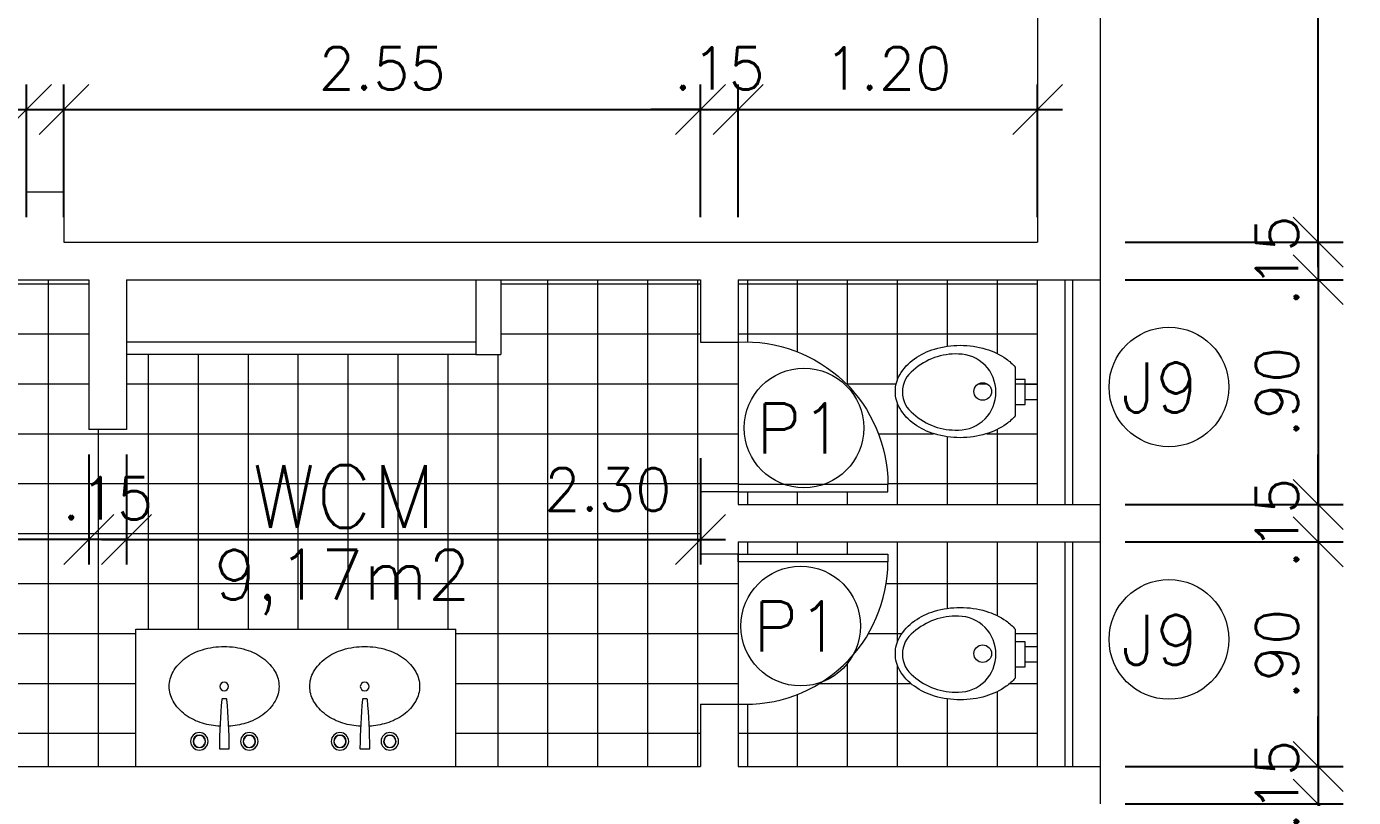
# Model space of a CAD drawing. Header units: millimetres. Extents: x 521 to 1055, y 261 to 520.
# Drawn here: x 603.97 to 609.29, y 499.14 to 502.23 of the extents above; entities that cross this region are included whole.
import ezdxf
from ezdxf.enums import TextEntityAlignment as Align

# ---------------------------------------------------------------- set-up
doc = ezdxf.new("R2010")
doc.units = ezdxf.units.MM
doc.linetypes.add('CONTINU', pattern=[0])
doc.layers.add('0.1', color=8, linetype='Continuous', lineweight=13)
doc.styles.add('ROMANS', font='romans')
doc.styles.get("Standard").update_dxf_attribs({"font": 'romans.shx'})
doc.dimstyles.new('Fares Eng - 50', dxfattribs={"dimscale": 2, "dimtxt": 0.085, "dimasz": 0.1, "dimexe": 0.05, "dimexo": 0.05, "dimgap": 0.04, "dimtad": 1, "dimzin": 4, "dimdsep": 46, "dimtxsty": 'ROMANS', "dimblk1": 'OBLIQUE', "dimblk2": 'OBLIQUE', "dimsah": 1, "dimcen": 0.05, "dimdle": 0.05, "dimclrd": 8, "dimclre": 8, "dimclrt": 8, "dimaunit": 1, "dimadec": 0, "dimazin": 0, "dimtfac": 1, "dimtix": 1, "dimtmove": 2, "dimatfit": 0, "dimldrblk": 'OPEN90', "dimfxl": 1, "dimtolj": 1, "dimtzin": 0, "dimarcsym": 0})
pattern_1 = [(0, (-0.7382471170010376, 0), (0, 0.2), []), (90, (-0.7382471170010376, 0), (-0.2, 1.224606353822377e-17), [])]

# ---------------------------------------------------------------- blocks, each defined once
blk = doc.blocks.new('P60')
at = {"color": 252}
blk.add_lwpolyline([(-0.6000000000000227, 0.05960000000008298), (0, 0.05960000000008298), (0, 0.03000000000000114), (-0.6000000000000227, 0.03000000000000114)], close=True, dxfattribs=at)
at = {"color": 8}
blk.add_arc((-0.02886986666674457, 0.05960000000008306), 0.5711301333332781, 87.10253993610587, 180, dxfattribs=at)
blk = doc.blocks.new('Vaso')
for points in [[(0.02999999999997272, -0.04999999999995453), (0.02999999999997272, 0), (-0.02999999999997272, 0), (-0.02999999999997272, -0.04999999999995453)], [(0.04999999999995453, -0.09000000000014552), (0.04999999999995453, -0.04999999999995453), (-0.04999999999995453, -0.04999999999995453), (-0.04999999999995453, -0.09000000000014552)]]:
    blk.add_lwpolyline(points)
for points in [[(0.1828955200001019, -0.3100000000001728, -0.071776), (0.1680402599999979, -0.4129498500001318, -0.083144), (0.128710270000056, -0.4938477600001079, -0.106699), (0.06516211000007388, -0.5518467399999736, -0.132564), (-0.002104480000070907, -0.5700000000001637, -0.132564), (-0.06937106999998832, -0.5518467399999736, -0.106699), (-0.1329192299999704, -0.4938477600001079, -0.083144), (-0.1722492199999124, -0.4129498500001318, -0.071776), (-0.1871044800000163, -0.3100000000001728, -0.071776), (-0.1722492199999124, -0.2070501499999864, -0.083144), (-0.1329192299999704, -0.1261522400000104, -0.060171), (-0.09999999999990905, -0.09000000000014552), (0.09579103999999461, -0.09000000000014552, -0.060171), (0.128710270000056, -0.1261522400000104, -0.083144), (0.1680402599999979, -0.2070501499999864, -0.071776)], [(-0.08763701527800549, -0.4972033683313839, 0.2473999053505774), (0, -0.5413053001348089, 0.2473999053505774), (0.08763701527800549, -0.4972033683313839, 0.1978584598758542), (0.1521044799999345, -0.3175259839795217, 0.4183289460701766), (0, -0.1675407474929216, 0.4183289460701766), (-0.1521044799999345, -0.3175259839795217, 0.1978584598758542)]]:
    blk.add_lwpolyline(points, format="xyb", close=True)
blk.add_circle((-0.002104480000070907, -0.2200259839794398), 0.03525)
blk = doc.blocks.new('Cuba')
blk.add_lwpolyline([(0.0007964035890972809, 0.05000000000001137), (-0.007366352336667308, 0.0499999999999925, -0.3896877516864198), (-0.009359223717736526, 0.05183128823838757, -0.01723366479288366), (-0.01917277886242666, 0.247968944425077, -0.4187690770508936), (-0.01717301998914593, 0.25), (0.0007964035890972809, 0.25), (0.01876582716733935, 0.25, -0.4187690770508931), (0.02076558604062009, 0.247968944425077, -0.01723366479288366), (0.01095203089593292, 0.05183128823840271, -0.3896877516864196), (0.008959159514862449, 0.0499999999999925)], format="xyb", close=True)
blk.add_lwpolyline([(-0.01642655458466891, 0.1595521582631534, 0.05959206038068896), (-0.08696014067280601, 0.1471861917011097, 0.08424761497446774), (-0.1555634918610417, 0.1131370849898587, 0.1064685849763624), (-0.2045356555467384, 0.05839934548953352, 0.1301586401875859), (-0.2200000000000006, 0, 0.1301586401875893), (-0.2045356555467384, -0.05839934548953352, 0.1064685849763587), (-0.1555634918610417, -0.1131370849898303, 0.08424761497446792), (-0.08696014067280829, -0.1471861917010813, 0.07328068524213961), (0, -0.1599999999999966, 0.0732806852421363), (0.08696014067280601, -0.1471861917010813, 0.0842476149744677), (0.15556349186104, -0.1131370849898303, 0.1064685849763671), (0.2045356555467367, -0.05839934548950509, 0.1301586401875963), (0.2199999999999989, 0, 0.1301586401875876), (0.2045356555467367, 0.05839934548953352, 0.1064685849763547), (0.15556349186104, 0.1131370849898587, 0.08424761497446004), (0.08696014067280829, 0.1471861917011097, 0.05826802056709933), (0.01801512440569979, 0.1594612693903912, 0.07328068524213464)], format="xyb")
for centre, radius in [((-0.09920359641090386, 0.2199999999999989), 0.035), ((0.1007964035890973, 0.2199999999999989), 0.035), ((0, 0), 0.0175)]:
    blk.add_circle(centre, radius)
at = {"color": 8}
for centre, radius in [((-0.09920359641090386, 0.2199999999999989), 0.025), ((-0.09920359641090386, 0.2199999999999989), 0.024), ((0.1007964035890973, 0.2199999999999989), 0.025), ((0.1007964035890973, 0.2199999999999989), 0.024)]:
    blk.add_circle(centre, radius, dxfattribs=at)
blk = doc.blocks.new('ÁREA')
for p in [(4.97462945148186e-05, 0.003761569252461072), (0, 0)]:
    blk.add_attdef('COMPARTIMENTO', text='', height=0.0025).set_placement(p, align=Align.CENTER)
at = {"color": 1}
for p in [(-4.97462945148186e-05, -0.003761569252461072), (-9.94925890296372e-05, -0.007523138504922144)]:
    blk.add_attdef('ÁREA', text='', height=0.002, dxfattribs=at).set_placement(p, align=Align.CENTER)
blk = doc.blocks.new('_OBLIQUE')
at = {"color": 0, "linetype": 'ByBlock'}
blk.add_line((-0.5, -0.5), (0.5, 0.5), dxfattribs=at)
blk = doc.blocks.new('*D2788')
at = {"layer": '0.1', "color": 8, "linetype": 'CONTINU', "lineweight": -2, "transparency": 16777216}
for p, q in [((601.4232697461763, 501.466921684354), (601.4232697461763, 501.9981438543107)), ((603.9732697461764, 501.466921684354), (603.9732697461764, 501.9981438543107)), ((601.3232697461763, 501.8981438543107), (604.0732697461764, 501.8981438543107))]:
    blk.add_line(p, q, dxfattribs=at)
at = {"layer": 'DEFPOINTS', "color": 0, "linetype": 'CONTINU', "lineweight": -2, "transparency": 16777216}
for p in [(603.9732697461764, 501.8981438543107), (601.4232697461763, 501.366921684354), (603.9732697461764, 501.366921684354)]:
    blk.add_point(p, dxfattribs=at)
at = {"layer": '0.1', "color": 8, "linetype": 'CONTINU', "lineweight": -2, "transparency": 16777216, "xscale": 0.2, "yscale": 0.2, "zscale": 0.2, "rotation": 180}
blk.add_blockref('_OBLIQUE', (601.4232697461763, 501.8981438543107), dxfattribs=at)
at = {"layer": '0.1', "color": 8, "linetype": 'CONTINU', "lineweight": -2, "transparency": 16777216, "xscale": 0.2, "yscale": 0.2, "zscale": 0.2}
blk.add_blockref('_OBLIQUE', (603.9732697461764, 501.8981438543107), dxfattribs=at)
at = {"layer": '0.1', "color": 8, "linetype": 'CONTINU', "transparency": 16777216, "insert": (602.6982697461763, 502.0631438543107), "char_height": 0.17, "attachment_point": 5, "style": 'ROMANS'}
blk.add_mtext('\\A1;2.55', dxfattribs=at)
blk = doc.blocks.new('_Open90')
at = {"color": 0, "linetype": 'ByBlock', "lineweight": -2}
for p, q in [((-0.5, 0.5), (0, 0)), ((0, 0), (-1, 0)), ((0, 0), (-0.5, -0.5))]:
    blk.add_line(p, q, dxfattribs=at)
blk = doc.blocks.new('*D2789')
at = {"layer": '0.1', "color": 8, "linetype": 'CONTINU', "lineweight": -2, "transparency": 16777216}
for p, q in [((604.1232697461764, 501.4669216843539), (604.1232697461764, 501.9981438543107)), ((606.6732697461765, 501.4669216843538), (606.6732697461765, 501.9981438543107)), ((604.0232697461764, 501.8981438543107), (606.7732697461765, 501.8981438543107))]:
    blk.add_line(p, q, dxfattribs=at)
at = {"layer": 'DEFPOINTS', "color": 0, "linetype": 'CONTINU', "lineweight": -2, "transparency": 16777216}
for p in [(606.6732697461765, 501.8981438543107), (604.1232697461764, 501.3669216843539), (606.6732697461765, 501.3669216843538)]:
    blk.add_point(p, dxfattribs=at)
at = {"layer": '0.1', "color": 8, "linetype": 'CONTINU', "lineweight": -2, "transparency": 16777216, "xscale": 0.2, "yscale": 0.2, "zscale": 0.2, "rotation": 180}
blk.add_blockref('_OBLIQUE', (604.1232697461764, 501.8981438543107), dxfattribs=at)
at = {"layer": '0.1', "color": 8, "linetype": 'CONTINU', "lineweight": -2, "transparency": 16777216, "xscale": 0.2, "yscale": 0.2, "zscale": 0.2}
blk.add_blockref('_OBLIQUE', (606.6732697461765, 501.8981438543107), dxfattribs=at)
at = {"layer": '0.1', "color": 8, "linetype": 'CONTINU', "transparency": 16777216, "insert": (605.3982697461765, 502.0631438543107), "char_height": 0.17, "attachment_point": 5, "style": 'ROMANS'}
blk.add_mtext('\\A1;2.55', dxfattribs=at)
blk = doc.blocks.new('*D2550')
at = {"layer": '0.1', "color": 8, "linetype": 'CONTINU', "lineweight": -2, "transparency": 16777216}
for p, q in [((606.6732697461765, 501.4669216843538), (606.6732697461765, 501.9981438543107)), ((606.8232697461764, 501.4669216843538), (606.8232697461764, 501.9981438543107)), ((606.6732697461765, 501.8981438543107), (606.4732697461765, 501.8981438543107)), ((606.6732697461765, 501.8981438543107), (606.8232697461764, 501.8981438543107)), ((606.8232697461764, 501.8981438543107), (607.0232697461764, 501.8981438543107))]:
    blk.add_line(p, q, dxfattribs=at)
at = {"layer": 'DEFPOINTS', "color": 0, "linetype": 'CONTINU', "lineweight": -2, "transparency": 16777216}
for p in [(606.8232697461764, 501.8981438543107), (606.6732697461765, 501.3669216843538), (606.8232697461764, 501.3669216843538)]:
    blk.add_point(p, dxfattribs=at)
at = {"layer": '0.1', "color": 8, "linetype": 'CONTINU', "lineweight": -2, "transparency": 16777216, "xscale": 0.2, "yscale": 0.2, "zscale": 0.2}
blk.add_blockref('_OBLIQUE', (606.6732697461765, 501.8981438543107), dxfattribs=at)
at = {"layer": '0.1', "color": 8, "linetype": 'CONTINU', "lineweight": -2, "transparency": 16777216, "xscale": 0.2, "yscale": 0.2, "zscale": 0.2, "rotation": 180}
blk.add_blockref('_OBLIQUE', (606.8232697461764, 501.8981438543107), dxfattribs=at)
at = {"layer": '0.1', "color": 8, "linetype": 'CONTINU', "transparency": 16777216, "insert": (606.7482697461764, 502.0631438543107), "char_height": 0.17, "attachment_point": 5, "style": 'ROMANS'}
blk.add_mtext('\\A1;.15', dxfattribs=at)
blk = doc.blocks.new('*D2790')
at = {"layer": '0.1', "color": 8, "linetype": 'CONTINU', "lineweight": -2, "transparency": 16777216}
for p, q in [((606.8232697461764, 501.4669216843538), (606.8232697461764, 501.9981438543107)), ((608.0232697461764, 501.4669216843538), (608.0232697461764, 501.9981438543107)), ((606.7232697461764, 501.8981438543107), (608.1232697461764, 501.8981438543107))]:
    blk.add_line(p, q, dxfattribs=at)
at = {"layer": 'DEFPOINTS', "color": 0, "linetype": 'CONTINU', "lineweight": -2, "transparency": 16777216}
for p in [(608.0232697461764, 501.8981438543107), (606.8232697461764, 501.3669216843538), (608.0232697461764, 501.3669216843538)]:
    blk.add_point(p, dxfattribs=at)
at = {"layer": '0.1', "color": 8, "linetype": 'CONTINU', "lineweight": -2, "transparency": 16777216, "xscale": 0.2, "yscale": 0.2, "zscale": 0.2, "rotation": 180}
blk.add_blockref('_OBLIQUE', (606.8232697461764, 501.8981438543107), dxfattribs=at)
at = {"layer": '0.1', "color": 8, "linetype": 'CONTINU', "lineweight": -2, "transparency": 16777216, "xscale": 0.2, "yscale": 0.2, "zscale": 0.2}
blk.add_blockref('_OBLIQUE', (608.0232697461764, 501.8981438543107), dxfattribs=at)
at = {"layer": '0.1', "color": 8, "linetype": 'CONTINU', "transparency": 16777216, "insert": (607.4232697461764, 502.0631438543107), "char_height": 0.17, "attachment_point": 5, "style": 'ROMANS'}
blk.add_mtext('\\A1;1.20', dxfattribs=at)
blk = doc.blocks.new('*D2791')
at = {"layer": '0.1', "color": 8, "linetype": 'CONTINU', "lineweight": -2, "transparency": 16777216}
for p, q in [((603.3232697461765, 500.5169216843539), (603.3232697461765, 500.0764933652586)), ((604.2232697461766, 500.5169216843539), (604.2232697461766, 500.0764933652586)), ((604.3232697461766, 500.1764933652586), (603.2232697461765, 500.1764933652586))]:
    blk.add_line(p, q, dxfattribs=at)
at = {"layer": 'DEFPOINTS', "color": 0, "linetype": 'CONTINU', "lineweight": -2, "transparency": 16777216}
for p in [(603.3232697461765, 500.6169216843539), (604.2232697461766, 500.6169216843539), (603.3232697461765, 500.1764933652586)]:
    blk.add_point(p, dxfattribs=at)
at = {"layer": '0.1', "color": 8, "linetype": 'CONTINU', "lineweight": -2, "transparency": 16777216, "xscale": 0.2, "yscale": 0.2, "zscale": 0.2, "rotation": 180}
blk.add_blockref('_OBLIQUE', (603.3232697461765, 500.1764933652586), dxfattribs=at)
at = {"layer": '0.1', "color": 8, "linetype": 'CONTINU', "lineweight": -2, "transparency": 16777216, "xscale": 0.2, "yscale": 0.2, "zscale": 0.2}
blk.add_blockref('_OBLIQUE', (604.2232697461766, 500.1764933652586), dxfattribs=at)
at = {"layer": '0.1', "color": 8, "linetype": 'CONTINU', "transparency": 16777216, "insert": (603.7732697461765, 500.3414933652586), "char_height": 0.17, "attachment_point": 5, "style": 'ROMANS'}
blk.add_mtext('\\A1;.90', dxfattribs=at)
blk = doc.blocks.new('*D2792')
at = {"layer": '0.1', "color": 8, "linetype": 'CONTINU', "lineweight": -2, "transparency": 16777216}
for p, q in [((604.2232697461766, 500.5169216843539), (604.2232697461766, 500.0764933652586)), ((604.3732697461766, 500.5169216843539), (604.3732697461766, 500.0764933652586)), ((604.2232697461766, 500.1764933652586), (604.0232697461765, 500.1764933652586)), ((604.3732697461766, 500.1764933652586), (604.2232697461766, 500.1764933652586)), ((604.3732697461766, 500.1764933652586), (604.5732697461766, 500.1764933652586))]:
    blk.add_line(p, q, dxfattribs=at)
at = {"layer": 'DEFPOINTS', "color": 0, "linetype": 'CONTINU', "lineweight": -2, "transparency": 16777216}
for p in [(604.2232697461766, 500.6169216843539), (604.3732697461766, 500.6169216843539), (604.2232697461766, 500.1764933652586)]:
    blk.add_point(p, dxfattribs=at)
at = {"layer": '0.1', "color": 8, "linetype": 'CONTINU', "lineweight": -2, "transparency": 16777216, "xscale": 0.2, "yscale": 0.2, "zscale": 0.2}
blk.add_blockref('_OBLIQUE', (604.2232697461766, 500.1764933652586), dxfattribs=at)
at = {"layer": '0.1', "color": 8, "linetype": 'CONTINU', "lineweight": -2, "transparency": 16777216, "xscale": 0.2, "yscale": 0.2, "zscale": 0.2, "rotation": 180}
blk.add_blockref('_OBLIQUE', (604.3732697461766, 500.1764933652586), dxfattribs=at)
at = {"layer": '0.1', "color": 8, "linetype": 'CONTINU', "transparency": 16777216, "insert": (604.2982697461766, 500.3414933652586), "char_height": 0.17, "attachment_point": 5, "style": 'ROMANS'}
blk.add_mtext('\\A1;.15', dxfattribs=at)
blk = doc.blocks.new('*D2793')
at = {"layer": '0.1', "color": 8, "linetype": 'CONTINU', "lineweight": -2, "transparency": 16777216}
for p, q in [((604.3732697461766, 500.5169216843539), (604.3732697461766, 500.0764933652586)), ((606.6732697461764, 500.5024612880496), (606.6732697461764, 500.0764933652586)), ((604.2732697461765, 500.1764933652586), (606.7732697461764, 500.1764933652586))]:
    blk.add_line(p, q, dxfattribs=at)
at = {"layer": 'DEFPOINTS', "color": 0, "linetype": 'CONTINU', "lineweight": -2, "transparency": 16777216}
for p in [(604.3732697461766, 500.6169216843539), (606.6732697461764, 500.6024612880496), (606.6732697461764, 500.1764933652586)]:
    blk.add_point(p, dxfattribs=at)
at = {"layer": '0.1', "color": 8, "linetype": 'CONTINU', "lineweight": -2, "transparency": 16777216, "xscale": 0.2, "yscale": 0.2, "zscale": 0.2, "rotation": 180}
blk.add_blockref('_OBLIQUE', (604.3732697461766, 500.1764933652586), dxfattribs=at)
at = {"layer": '0.1', "color": 8, "linetype": 'CONTINU', "lineweight": -2, "transparency": 16777216, "xscale": 0.2, "yscale": 0.2, "zscale": 0.2}
blk.add_blockref('_OBLIQUE', (606.6732697461764, 500.1764933652586), dxfattribs=at)
at = {"layer": '0.1', "color": 8, "linetype": 'CONTINU', "transparency": 16777216, "insert": (606.3018030514629, 500.3764933652586), "char_height": 0.17, "attachment_point": 5, "style": 'ROMANS'}
blk.add_mtext('\\A1;2.30', dxfattribs=at)
blk = doc.blocks.new('*D2874')
at = {"layer": '0.1', "color": 8, "linetype": 'CONTINU', "lineweight": -2, "transparency": 16777216}
for p, q in [((609.1468535984461, 501.2669216843539), (609.1468535984461, 504.566921684354)), ((608.3732697461766, 504.466921684354), (609.2468535984461, 504.466921684354)), ((608.3732697461766, 501.3669216843539), (609.2468535984461, 501.3669216843539))]:
    blk.add_line(p, q, dxfattribs=at)
at = {"layer": 'DEFPOINTS', "color": 0, "linetype": 'CONTINU', "lineweight": -2, "transparency": 16777216}
for p in [(608.2732697461765, 504.466921684354), (609.1468535984461, 504.466921684354), (608.2732697461765, 501.3669216843539)]:
    blk.add_point(p, dxfattribs=at)
at = {"layer": '0.1', "color": 8, "linetype": 'CONTINU', "lineweight": -2, "transparency": 16777216, "xscale": 0.2, "yscale": 0.2, "zscale": 0.2}
for p, rotation in [((609.1468535984461, 504.466921684354), 90), ((609.1468535984461, 501.3669216843539), 270)]:
    blk.add_blockref('_OBLIQUE', p, dxfattribs=dict(at, rotation=rotation))
at = {"layer": '0.1', "color": 8, "linetype": 'CONTINU', "transparency": 16777216, "insert": (608.981853598446, 502.916921684354), "char_height": 0.17, "attachment_point": 5, "rotation": 90, "style": 'ROMANS'}
blk.add_mtext('\\A1;3.10', dxfattribs=at)
blk = doc.blocks.new('*D2875')
at = {"layer": '0.1', "color": 8, "linetype": 'CONTINU', "lineweight": -2, "transparency": 16777216}
for p, q in [((609.1468535984461, 501.3669216843539), (609.1468535984461, 501.5669216843539)), ((608.3732697461766, 501.3669216843539), (609.2468535984461, 501.3669216843539)), ((609.1468535984461, 501.3669216843539), (609.1468535984461, 501.216921684354)), ((608.3732697461766, 501.216921684354), (609.2468535984461, 501.216921684354)), ((609.1468535984461, 501.216921684354), (609.1468535984461, 501.016921684354))]:
    blk.add_line(p, q, dxfattribs=at)
at = {"layer": 'DEFPOINTS', "color": 0, "linetype": 'CONTINU', "lineweight": -2, "transparency": 16777216}
for p in [(608.2732697461765, 501.3669216843539), (608.2732697461765, 501.216921684354), (609.1468535984461, 501.216921684354)]:
    blk.add_point(p, dxfattribs=at)
at = {"layer": '0.1', "color": 8, "linetype": 'CONTINU', "lineweight": -2, "transparency": 16777216, "xscale": 0.2, "yscale": 0.2, "zscale": 0.2}
for p, rotation in [((609.1468535984461, 501.3669216843539), 270), ((609.1468535984461, 501.216921684354), 90)]:
    blk.add_blockref('_OBLIQUE', p, dxfattribs=dict(at, rotation=rotation))
at = {"layer": '0.1', "color": 8, "linetype": 'CONTINU', "transparency": 16777216, "insert": (608.981853598446, 501.291921684354), "char_height": 0.17, "attachment_point": 5, "rotation": 90, "style": 'ROMANS'}
blk.add_mtext('\\A1;.15', dxfattribs=at)
blk = doc.blocks.new('*D2876')
at = {"layer": '0.1', "color": 8, "linetype": 'CONTINU', "lineweight": -2, "transparency": 16777216}
for p, q in [((609.1468535984461, 501.316921684354), (609.1468535984461, 500.2169216843537)), ((608.3732697461766, 501.216921684354), (609.2468535984461, 501.216921684354)), ((608.3732697461769, 500.3169216843538), (609.2468535984461, 500.3169216843538))]:
    blk.add_line(p, q, dxfattribs=at)
at = {"layer": 'DEFPOINTS', "color": 0, "linetype": 'CONTINU', "lineweight": -2, "transparency": 16777216}
for p in [(608.2732697461765, 501.216921684354), (608.2732697461769, 500.3169216843538), (609.1468535984461, 500.3169216843538)]:
    blk.add_point(p, dxfattribs=at)
at = {"layer": '0.1', "color": 8, "linetype": 'CONTINU', "lineweight": -2, "transparency": 16777216, "xscale": 0.2, "yscale": 0.2, "zscale": 0.2}
for p, rotation in [((609.1468535984461, 501.216921684354), 90), ((609.1468535984461, 500.3169216843538), 270)]:
    blk.add_blockref('_OBLIQUE', p, dxfattribs=dict(at, rotation=rotation))
at = {"layer": '0.1', "color": 8, "linetype": 'CONTINU', "transparency": 16777216, "insert": (608.981853598446, 500.7669216843539), "char_height": 0.17, "attachment_point": 5, "rotation": 90, "style": 'ROMANS'}
blk.add_mtext('\\A1;.90', dxfattribs=at)
blk = doc.blocks.new('*D2877')
at = {"layer": '0.1', "color": 8, "linetype": 'CONTINU', "lineweight": -2, "transparency": 16777216}
for p, q in [((609.1468535984461, 500.3169216843537), (609.1468535984461, 500.5169216843537)), ((608.3732697461766, 500.3169216843537), (609.2468535984461, 500.3169216843537)), ((609.1468535984461, 500.3169216843537), (609.1468535984461, 500.1669216843538)), ((608.3732697461766, 500.1669216843538), (609.2468535984461, 500.1669216843538)), ((609.1468535984461, 500.1669216843538), (609.1468535984461, 499.9669216843538))]:
    blk.add_line(p, q, dxfattribs=at)
at = {"layer": 'DEFPOINTS', "color": 0, "linetype": 'CONTINU', "lineweight": -2, "transparency": 16777216}
for p in [(608.2732697461765, 500.3169216843537), (608.2732697461765, 500.1669216843538), (609.1468535984461, 500.1669216843538)]:
    blk.add_point(p, dxfattribs=at)
at = {"layer": '0.1', "color": 8, "linetype": 'CONTINU', "lineweight": -2, "transparency": 16777216, "xscale": 0.2, "yscale": 0.2, "zscale": 0.2}
for p, rotation in [((609.1468535984461, 500.3169216843537), 270), ((609.1468535984461, 500.1669216843538), 90)]:
    blk.add_blockref('_OBLIQUE', p, dxfattribs=dict(at, rotation=rotation))
at = {"layer": '0.1', "color": 8, "linetype": 'CONTINU', "transparency": 16777216, "insert": (608.981853598446, 500.2419216843538), "char_height": 0.17, "attachment_point": 5, "rotation": 90, "style": 'ROMANS'}
blk.add_mtext('\\A1;.15', dxfattribs=at)
blk = doc.blocks.new('*D2878')
at = {"layer": '0.1', "color": 8, "linetype": 'CONTINU', "lineweight": -2, "transparency": 16777216}
for p, q in [((609.1468535984461, 500.2669216843537), (609.1468535984461, 499.1669216843538)), ((608.3732697461766, 500.1669216843537), (609.2468535984461, 500.1669216843537)), ((608.3732697461768, 499.2669216843538), (609.2468535984461, 499.2669216843538))]:
    blk.add_line(p, q, dxfattribs=at)
at = {"layer": 'DEFPOINTS', "color": 0, "linetype": 'CONTINU', "lineweight": -2, "transparency": 16777216}
for p in [(608.2732697461765, 500.1669216843537), (608.2732697461768, 499.2669216843538), (609.1468535984461, 499.2669216843538)]:
    blk.add_point(p, dxfattribs=at)
at = {"layer": '0.1', "color": 8, "linetype": 'CONTINU', "lineweight": -2, "transparency": 16777216, "xscale": 0.2, "yscale": 0.2, "zscale": 0.2}
for p, rotation in [((609.1468535984461, 500.1669216843537), 90), ((609.1468535984461, 499.2669216843538), 270)]:
    blk.add_blockref('_OBLIQUE', p, dxfattribs=dict(at, rotation=rotation))
at = {"layer": '0.1', "color": 8, "linetype": 'CONTINU', "transparency": 16777216, "insert": (608.981853598446, 499.7169216843538), "char_height": 0.17, "attachment_point": 5, "rotation": 90, "style": 'ROMANS'}
blk.add_mtext('\\A1;.90', dxfattribs=at)
blk = doc.blocks.new('*D2879')
at = {"layer": '0.1', "color": 8, "linetype": 'CONTINU', "lineweight": -2, "transparency": 16777216}
for p, q in [((609.1468535984461, 499.2669216843537), (609.1468535984461, 499.4669216843537)), ((608.3732697461766, 499.2669216843537), (609.2468535984461, 499.2669216843537)), ((609.1468535984461, 499.2669216843537), (609.1468535984461, 499.1169216843538)), ((608.3732697461766, 499.1169216843538), (609.2468535984461, 499.1169216843538)), ((609.1468535984461, 499.1169216843538), (609.1468535984461, 498.9169216843538))]:
    blk.add_line(p, q, dxfattribs=at)
at = {"layer": 'DEFPOINTS', "color": 0, "linetype": 'CONTINU', "lineweight": -2, "transparency": 16777216}
for p in [(608.2732697461765, 499.2669216843537), (608.2732697461765, 499.1169216843538), (609.1468535984461, 499.1169216843538)]:
    blk.add_point(p, dxfattribs=at)
at = {"layer": '0.1', "color": 8, "linetype": 'CONTINU', "lineweight": -2, "transparency": 16777216, "xscale": 0.2, "yscale": 0.2, "zscale": 0.2}
for p, rotation in [((609.1468535984461, 499.2669216843537), 270), ((609.1468535984461, 499.1169216843538), 90)]:
    blk.add_blockref('_OBLIQUE', p, dxfattribs=dict(at, rotation=rotation))
at = {"layer": '0.1', "color": 8, "linetype": 'CONTINU', "transparency": 16777216, "insert": (608.981853598446, 499.1919216843539), "char_height": 0.17, "attachment_point": 5, "rotation": 90, "style": 'ROMANS'}
blk.add_mtext('\\A1;.15', dxfattribs=at)
blk = doc.blocks.new('*D2880')
at = {"layer": '0.1', "color": 8, "linetype": 'CONTINU', "lineweight": -2, "transparency": 16777216}
for p, q in [((609.1468535984461, 499.2169216843537), (609.1468535984461, 498.1169216843537)), ((608.3732697461763, 499.1169216843537), (609.2468535984461, 499.1169216843537)), ((608.3732697461766, 498.2169216843537), (609.2468535984461, 498.2169216843537))]:
    blk.add_line(p, q, dxfattribs=at)
at = {"layer": 'DEFPOINTS', "color": 0, "linetype": 'CONTINU', "lineweight": -2, "transparency": 16777216}
for p in [(608.2732697461763, 499.1169216843537), (608.2732697461765, 498.2169216843537), (609.1468535984461, 498.2169216843537)]:
    blk.add_point(p, dxfattribs=at)
at = {"layer": '0.1', "color": 8, "linetype": 'CONTINU', "lineweight": -2, "transparency": 16777216, "xscale": 0.2, "yscale": 0.2, "zscale": 0.2}
for p, rotation in [((609.1468535984461, 499.1169216843537), 90), ((609.1468535984461, 498.2169216843537), 270)]:
    blk.add_blockref('_OBLIQUE', p, dxfattribs=dict(at, rotation=rotation))
at = {"layer": '0.1', "color": 8, "linetype": 'CONTINU', "transparency": 16777216, "insert": (608.981853598446, 498.6669216843538), "char_height": 0.17, "attachment_point": 5, "rotation": 90, "style": 'ROMANS'}
blk.add_mtext('\\A1;.90', dxfattribs=at)
blk = doc.blocks.new('*D2885')
at = {"layer": '0.1', "color": 8, "linetype": 'CONTINU', "lineweight": -2, "transparency": 16777216}
for p, q in [((609.6753245331493, 493.7169216843541), (609.6753245331493, 504.5669216843542)), ((609.3732697461766, 504.4669216843541), (609.7753245331493, 504.4669216843541)), ((609.3468535984462, 493.8169216843541), (609.7753245331493, 493.8169216843541))]:
    blk.add_line(p, q, dxfattribs=at)
at = {"layer": 'DEFPOINTS', "color": 0, "linetype": 'CONTINU', "lineweight": -2, "transparency": 16777216}
for p in [(609.2732697461765, 504.4669216843541), (609.6753245331493, 504.4669216843541), (609.2468535984461, 493.8169216843541)]:
    blk.add_point(p, dxfattribs=at)
at = {"layer": '0.1', "color": 8, "linetype": 'CONTINU', "lineweight": -2, "transparency": 16777216, "xscale": 0.2, "yscale": 0.2, "zscale": 0.2}
for p, rotation in [((609.6753245331493, 504.4669216843541), 90), ((609.6753245331493, 493.8169216843541), 270)]:
    blk.add_blockref('_OBLIQUE', p, dxfattribs=dict(at, rotation=rotation))
at = {"layer": '0.1', "color": 8, "linetype": 'CONTINU', "transparency": 16777216, "insert": (609.5103245331492, 499.1419216843541), "char_height": 0.17, "attachment_point": 5, "rotation": 90, "style": 'ROMANS'}
blk.add_mtext('\\A1;10.65', dxfattribs=at)

msp = doc.modelspace()

# ---------------------------------------------------------------- hatches: boundary and pattern name
at = {"layer": '0.1', "linetype": 'CONTINU', "lineweight": -2}
h = msp.add_hatch(dxfattribs=at)
h.set_pattern_fill('AR-SAND,_O', color=8, scale=0.005, double=1)
h.set_pattern_definition([(37.50000000000001, (0, 0), (-0.008000156479920228, 0.2447066186646712), [0, -0.19304, 0, -0.2159, 0, -0.206375]), (7.499999999999999, (0, 0), (0.2247616415690013, 0.3584125502841771), [0, -0.10414, 0, -0.17399, 0, -0.06667500000000001]), (327.5, (-0.15621, 0), (0.395496185120729, 0.0007185923392728455), [0, -0.0635, 0, -0.2286, 0, -0.29845]), (317.5, (-0.15621, 0), (0.3817782262361486, 0.1114646616286081), [0, -0.03175, 0, -0.14986, 0, -0.17145])])
h.paths.add_polyline_path([(617.8524852074881, 510.6690121090584), (585.7732697461765, 510.3498254526298), (585.7732697461765, 510.3169216843539), (601.5232697461763, 510.3169216843539), (601.5232697461763, 504.7169216843538), (602.6482697461764, 504.7169216843541), (602.7482697461764, 504.7169216843542), (603.9732697461765, 504.7169216843541), (604.1232697461764, 504.716921684354), (605.3565997461765, 504.7169216843541), (605.4565697461765, 504.7169216843542), (606.6899397461764, 504.7169216843542), (606.7899397461763, 504.7169216843541), (608.0232697461765, 504.7169216843542), (610.2732697461768, 504.716921684354, -0.4054525041381515), (611.2432697461766, 505.7164715830585), (611.2432697461766, 505.716921684354), (611.2732697461765, 505.716921684354), (611.2732697461765, 504.716921684354), (619.9232697461764, 504.7169216843541), (619.9232697461764, 502.9169216843542), (619.4232697461761, 502.9169216843541), (619.4232697461762, 501.1169216843542), (619.9232697461764, 501.1169216843542), (619.9232697461764, 499.3169216843541), (619.4232697461762, 499.316921684354), (619.4232697461762, 497.9020536681555), (619.5175751143915, 497.9020536681555, -0.5167710958042091), (619.8845730998528, 498.1750850337088), (621.6681482863328, 503.6612693352052), (621.6002327050726, 504.3687385268183)])
h.paths.add_polyline_path([(606.9976489567417, 505.116337108394, -1), (606.3695903956244, 505.116337108394, -1)], flags=16)
h.paths.add_polyline_path([(608.237571409276, 508.7987586793575), (610.9375714092762, 508.7987586793575), (610.9375714092762, 509.1559015365003), (608.237571409276, 509.1559015365003)], flags=24)
h.paths.add_polyline_path([(608.7897602105429, 508.4500377240969), (610.3754744962572, 508.4500377240969), (610.3754744962572, 508.8071805812398), (608.7897602105429, 508.8071805812398)], flags=24)
h.paths.add_polyline_path([(602.1906529991597, 507.8434027709998), (602.1906529991597, 510.181498009095), (601.8906529991598, 510.181498009095), (601.8906529991598, 507.8434027709998)], flags=24)
h.paths.add_polyline_path([(601.9782295884796, 507.8172122948093), (601.9782295884796, 509.4267361043331), (601.5210867313367, 509.4267361043331), (601.5210867313367, 507.8172122948093)], flags=24)
h.paths.add_polyline_path([(602.3967221271289, 505.9890917954538), (602.9998173652242, 505.9890917954538), (602.9998173652242, 506.2440917954538), (602.3967221271289, 506.2440917954538)], flags=24)
h.paths.add_polyline_path([(603.8317221271287, 505.9890917954538), (604.264817365224, 505.9890917954538), (604.264817365224, 506.2440917954538), (603.8317221271287, 506.2440917954538)], flags=24)
h.paths.add_polyline_path([(605.4359107885032, 506.7345252152015), (606.0309107885032, 506.7345252152015), (606.0309107885032, 506.9895252152016), (605.4359107885032, 506.9895252152016)], flags=24)
h.paths.add_polyline_path([(605.7717221271289, 505.9890917954538), (606.3748173652242, 505.9890917954538), (606.3748173652242, 506.2440917954538), (605.7717221271289, 506.2440917954538)], flags=24)
h.paths.add_polyline_path([(607.9317221271289, 505.9890917954538), (608.3648173652241, 505.9890917954538), (608.3648173652241, 506.2440917954538), (607.9317221271289, 506.2440917954538)], flags=24)
h.paths.add_polyline_path([(610.3529126033192, 507.2346303098532), (611.0936268890334, 507.2346303098532), (611.0936268890334, 507.4896303098533), (610.3529126033192, 507.4896303098533)], flags=24)
h.paths.add_polyline_path([(610.5217221271289, 505.9890917954538), (611.1248173652242, 505.9890917954538), (611.1248173652242, 506.2440917954538), (610.5217221271289, 506.2440917954538)], flags=24)
h.paths.add_polyline_path([(613.6029126033193, 506.6538638188314), (614.3436268890335, 506.6538638188314), (614.3436268890335, 506.9088638188315), (613.6029126033193, 506.9088638188315)], flags=24)
h.paths.add_polyline_path([(613.2317221271288, 505.9890917954538), (613.664817365224, 505.9890917954538), (613.664817365224, 506.2440917954538), (613.2317221271288, 506.2440917954538)], flags=24)
h.paths.add_polyline_path([(614.6717221271286, 505.9890917954538), (615.274817365224, 505.9890917954538), (615.274817365224, 506.2440917954538), (614.6717221271286, 506.2440917954538)], flags=24)
h.paths.add_polyline_path([(616.2817221271283, 505.9890917954538), (616.7148173652236, 505.9890917954538), (616.7148173652236, 506.2440917954538), (616.2817221271283, 506.2440917954538)], flags=24)
h.paths.add_polyline_path([(617.0663254009229, 508.3157485573432), (617.0663254009229, 508.9107485573433), (616.8113254009229, 508.9107485573433), (616.8113254009229, 508.3157485573432)], flags=24)
h.paths.add_polyline_path([(617.8717221271286, 505.9890917954538), (618.4748173652239, 505.9890917954538), (618.4748173652239, 506.2440917954538), (617.8717221271286, 506.2440917954538)], flags=24)
h.paths.add_polyline_path([(619.6317221271287, 505.9890917954538), (620.0648173652239, 505.9890917954538), (620.0648173652239, 506.2440917954538), (619.6317221271287, 506.2440917954538)], flags=24)
h.paths.add_polyline_path([(620.0828615966838, 505.2158177083463), (620.5803123012204, 505.5117286094782), (620.4499459601623, 505.7308852135747), (619.9524952556256, 505.4349743124428)], flags=24)
h.paths.add_polyline_path([(620.4964276357962, 503.5275169224494), (620.4964276357962, 504.1063264462589), (620.2414276357962, 504.1063264462589), (620.2414276357962, 503.5275169224494)], flags=24)
h.paths.add_polyline_path([(620.4964276357962, 501.7275169224495), (620.4964276357962, 502.306326446259), (620.2414276357962, 502.306326446259), (620.2414276357962, 501.7275169224495)], flags=24)
h.paths.add_polyline_path([(620.4964276357962, 499.9275169224495), (620.4964276357962, 500.506326446259), (620.2414276357962, 500.506326446259), (620.2414276357962, 499.9275169224495)], flags=25)
h.paths.add_polyline_path([(611.1291358053968, 508.9776687814824), (614.9546854205901, 508.9776687814824), (614.9546854205901, 506.9747361110599), (611.1291358053968, 506.9747361110599)], flags=16)
at = {"layer": '0.1', "linetype": 'CONTINU'}
h = msp.add_hatch(dxfattribs=at)
h.set_pattern_fill('_USER', color=8, scale=0.2, style=0, double=1, pattern_type=0)
h.set_pattern_definition(pattern_1)
h.paths.add_polyline_path([(605.6931445573973, 499.8169216843537), (605.6931445573973, 499.2669216843539), (606.6732697461764, 499.266921684354), (606.6732697461766, 499.5169216843536), (606.8232697461764, 499.5169216843536), (606.8232697461765, 500.1169216843537), (606.6732697461774, 500.1169216843537), (606.6732697461774, 500.1469216843537), (606.6732697461764, 500.3669216843539), (606.8232697461774, 500.3669216843539), (606.8232697461774, 500.396521684354), (606.8232697461765, 500.9669216843539), (606.6732697461774, 500.9669216843539), (606.6732697461774, 500.9969216843539), (606.6732697461764, 501.2169216843539), (605.8732697461764, 501.2169216843539), (605.8732697461764, 500.9169216843538), (605.7732697461764, 500.9169216843538), (604.3732697461764, 500.9169216843538), (604.3732697461766, 500.6169216843539), (604.2232697461766, 500.6169216843539), (604.2232697461768, 501.2169216843539), (603.3232697461765, 501.216921684354), (603.3232697461765, 501.116921684354), (603.9232697461773, 501.116921684354), (603.9232697461774, 501.0873216843549, -0.4291040067109164), (603.3232697461774, 500.5169216843539), (603.3232697461774, 500.4869216843539), (603.3232697461765, 499.2669216843539), (604.4108782327082, 499.2669216843539), (604.4108782327082, 499.8169216843535)])
h.paths.add_polyline_path([(604.8071167461718, 500.1608448952991), (605.6821167461718, 500.1608448952991), (605.6821167461718, 500.5358448952991), (604.8071167461718, 500.5358448952991)], flags=8)
h.paths.add_polyline_path([(604.6356029545218, 499.837770987557), (605.8403648592837, 499.837770987557), (605.8403648592837, 500.1949138446998), (604.6356029545218, 500.1949138446998)], flags=24)
h.paths.add_polyline_path([(604.8071167461718, 500.1608448952991), (605.6821167461718, 500.1608448952991), (605.6821167461718, 500.5358448952991), (604.8071167461718, 500.5358448952991)], flags=24)
h.paths.add_polyline_path([(604.6356029545218, 499.837770987557), (605.8403648592837, 499.837770987557), (605.8403648592837, 500.1949138446998), (604.6356029545218, 500.1949138446998)], flags=8)
h.paths.add_polyline_path([(603.5185078414147, 500.5264933652586), (604.0280316509384, 500.5264933652586), (604.0280316509384, 500.2264933652585), (603.5185078414147, 500.2264933652585)], flags=24)
h.paths.add_polyline_path([(604.0435078414148, 500.5264933652586), (604.5530316509385, 500.5264933652586), (604.5530316509385, 500.2264933652585), (604.0435078414148, 500.2264933652585)], flags=24)
h.paths.add_polyline_path([(605.9470411467009, 500.5264933652586), (606.6565649562249, 500.5264933652586), (606.6565649562249, 500.2264933652585), (605.9470411467009, 500.2264933652585)], flags=24)
h = msp.add_hatch(dxfattribs=at)
h.set_pattern_fill('_USER', color=8, scale=0.2, style=0, double=1, pattern_type=0)
h.set_pattern_definition(pattern_1)
h.paths.add_polyline_path([(608.0232697461765, 500.7369216843538), (607.9732697461766, 500.7369216843538), (607.9732697461766, 500.7969216843538), (608.0232697461764, 500.7969216843537), (608.0232697461765, 501.2169216843538), (606.8232697461765, 501.2169216843538), (606.8232697461765, 500.9669216843538, -0.1432750335398315), (607.1352564568816, 500.8925403148745, -0.1689519687661528), (607.2599418920488, 500.7963803222208, -0.1963575656064731), (607.4232697461774, 500.3965216843539), (607.4232697461774, 500.3669216843539), (606.8232697461765, 500.3669216843539), (606.8232697461766, 500.3169216843539), (608.0232697461765, 500.3169216843538)])
h.paths.add_polyline_path([(607.8971160946195, 500.6382104099845), (607.8971161605663, 500.6382104569075, 1.465918610332635e-06), (607.8971174617177, 500.6382113827195), (607.8971175410823, 500.6382114391905, -1.572948638355431e-06), (607.897116144931, 500.6382104457826, 2.070365679079637e-06), (607.8971175206684, 500.6382114246653, -1.606632161395664e-06)], flags=0)
h.paths.add_polyline_path([(607.7679937621971, 500.7690261643538, -1), (607.8384937621971, 500.7690261643538, -1)], flags=0)
edge = h.paths.add_edge_path(flags=16)
edge.add_arc((607.7132699965767, 500.9481868024703), 0.3641606381167727, 253.57827486537582, 269.999960602868, ccw=False)
edge.add_arc((607.6873120816653, 500.8601112611849), 0.272339538585894, 234.5667168692542, 253.57819020894982, ccw=False)
edge.add_arc((607.6476232308362, 500.8043323025931), 0.2038815434230844, 210.2052823623673, 234.566721844577, ccw=False)
edge.add_arc((607.5869739142196, 500.7690261500251), 0.1337041680431917, 179.9999938597518, 210.2053114872857, ccw=False)
edge.add_arc((607.5869739142191, 500.7690261786825), 0.1337041680427554, 149.7946885126584, 180.0000061401995, ccw=False)
edge.add_arc((607.6476232308362, 500.7337200261143), 0.2038815434231093, 125.43327815542301, 149.7947176376327, ccw=False)
edge.add_arc((607.6873120816653, 500.6779410675225), 0.2723395385859037, 106.42180979105021, 125.43328313074579, ccw=False)
edge.add_arc((607.7132699965767, 500.5898655262371), 0.3641606381167628, 90.00003939713201, 106.4217251346241, ccw=False)
edge.add_arc((607.7132694957761, 500.5898655262363), 0.3641606381175685, 73.57827486539412, 89.99996060288589, ccw=False)
edge.add_arc((607.7392274106877, 500.6779410675225), 0.272339538585894, 54.56671686925421, 73.57819020894982, ccw=False)
edge.add_arc((607.7789151685022, 500.7337188829289), 0.2038831085607021, 40.793087039928594, 54.56665782428661, ccw=False)
edge.add_line((607.9332697461764, 500.8669216843537), (607.9332697461764, 500.6711306443538))
edge.add_arc((607.7789151685022, 500.8043334457785), 0.203883108560706, 305.43334217571345, 319.2069129600714, ccw=False)
edge.add_arc((607.7392274106877, 500.8601112611849), 0.2723395385859037, 286.4218097910501, 305.4332831307458, ccw=False)
edge.add_arc((607.7132694957761, 500.9481868024711), 0.3641606381175583, 270.0000393971141, 286.42172513460594, ccw=False)
h = msp.add_hatch(dxfattribs=at)
h.set_pattern_fill('_USER', color=8, scale=0.2, style=0, double=1, pattern_type=0)
h.set_pattern_definition(pattern_1)
h.paths.add_polyline_path([(608.0232697461763, 500.1669216843537), (606.8232697461765, 500.1669216843541), (606.8232697461765, 500.1169216843537), (607.4232697461774, 500.1169216843537), (607.4232697461774, 500.0873216843536, -0.4291040067108377), (606.8232697461764, 499.5169216843537), (606.8232697461765, 499.266921684354), (608.0232697461764, 499.2669216843538), (608.0232697461764, 499.6869216843538), (607.9732697461765, 499.6869216843539), (607.9732697461765, 499.7469216843538), (608.0232697461763, 499.7469216843537)])
h.paths.add_polyline_path([(607.6103229882433, 499.8891718156577, 2.98834496997784e-06), (607.6103198656584, 499.8891708953592, -2.234850242093219e-06)], flags=0)
h.paths.add_polyline_path([(607.838493762197, 499.7190261643539, -1), (607.767993762197, 499.7190261643539, -1)], flags=0)
edge = h.paths.add_edge_path(flags=16)
edge.add_arc((607.7132699965766, 499.8981868024704), 0.3641606381167727, 253.57827486537582, 269.999960602868, ccw=False)
edge.add_arc((607.6873120816651, 499.8101112611849), 0.272339538585894, 234.5667168692542, 253.57819020894982, ccw=False)
edge.add_arc((607.6476232308361, 499.7543323025932), 0.2038815434230844, 210.2052823623673, 234.566721844577, ccw=False)
edge.add_arc((607.5869739142195, 499.7190261500251), 0.1337041680431917, 179.9999938597518, 210.2053114872857, ccw=False)
edge.add_arc((607.586973914219, 499.7190261786825), 0.1337041680427554, 149.7946885126584, 180.0000061401995, ccw=False)
edge.add_arc((607.6476232308361, 499.6837200261143), 0.2038815434231093, 125.43327815542301, 149.7947176376327, ccw=False)
edge.add_arc((607.6873120816651, 499.6279410675226), 0.2723395385859037, 106.42180979105021, 125.43328313074579, ccw=False)
edge.add_arc((607.7132699965766, 499.5398655262371), 0.3641606381167628, 90.00003939713201, 106.4217251346241, ccw=False)
edge.add_arc((607.713269495776, 499.5398655262363), 0.3641606381175685, 73.57827486539412, 89.99996060288589, ccw=False)
edge.add_arc((607.7392274106876, 499.6279410675226), 0.272339538585894, 54.56671686925421, 73.57819020894982, ccw=False)
edge.add_arc((607.7789151685021, 499.683718882929), 0.2038831085607021, 40.793087039928594, 54.56665782428661, ccw=False)
edge.add_line((607.9332697461763, 499.8169216843537), (607.9332697461763, 499.6211306443538))
edge.add_arc((607.7789151685021, 499.7543334457785), 0.203883108560706, 305.43334217571345, 319.2069129600714, ccw=False)
edge.add_arc((607.7392274106876, 499.8101112611849), 0.2723395385859037, 286.4218097910501, 305.4332831307458, ccw=False)
edge.add_arc((607.713269495776, 499.8981868024712), 0.3641606381175583, 270.0000393971141, 286.42172513460594, ccw=False)

# ---------------------------------------------------------------- linework, layer by layer
at = {"layer": '0.1', "color": 7}
for p, q in [((608.0232697461764, 504.716921684354), (608.0232697461764, 501.3669216843539)), ((608.2732697461765, 504.466921684354), (608.2732697461765, 501.216921684354)), ((604.1232697461764, 501.5669216843538), (603.9732697461764, 501.5669216843539)), ((604.1232697461764, 501.5669216843539), (604.1232697461764, 501.3669216843539)), ((604.1232697461764, 501.3669216843539), (608.0232697461764, 501.3669216843538)), ((603.3232697461766, 501.216921684354), (604.2232697461767, 501.2169216843539)), ((604.2232697461768, 501.216921684354), (604.2232697461766, 500.6169216843539)), ((604.3732697461764, 501.216921684354), (604.3732697461766, 500.6169216843539)), ((604.3732697461764, 501.2169216843539), (606.6732697461765, 501.2169216843539)), ((606.6732697461764, 501.2169216843539), (606.6732697461764, 500.9669216843538)), ((606.8232697461764, 501.2169216843538), (608.2732697461763, 501.2169216843538)), ((606.8232697461765, 501.2169216843538), (606.8232697461765, 500.9669216843539)), ((606.6732697461764, 500.9669216843538), (606.8232697461765, 500.9669216843539)), ((604.3732697461766, 500.6169216843539), (604.2232697461766, 500.6169216843539)), ((606.8232697461765, 500.3669216843538), (606.6732697461765, 500.3669216843538)), ((606.6732697461764, 500.3669216843538), (606.6732697461764, 500.1169216843537)), ((606.8232697461765, 500.3669216843538), (606.8232697461765, 500.3169216843539)), ((606.8232697461765, 500.3169216843539), (608.2732697461764, 500.3169216843538)), ((608.2732697461765, 500.3169216843537), (608.2732697461765, 500.1669216843538)), ((606.8232697461765, 500.166921684354), (608.2732697461764, 500.1669216843538)), ((606.8232697461765, 500.166921684354), (606.8232697461765, 500.1169216843537)), ((606.8232697461765, 500.1169216843537), (606.6732697461765, 500.1169216843537)), ((606.6732697461765, 499.5169216843537), (606.8232697461764, 499.5169216843537)), ((606.6732697461765, 499.5169216843537), (606.6732697461765, 499.2669216843539)), ((606.8232697461764, 499.5169216843537), (606.8232697461765, 499.2669216843539)), ((603.3232697461765, 499.2669216843539), (606.6732697461764, 499.266921684354)), ((606.8232697461765, 499.266921684354), (608.2732697461764, 499.2669216843538)), ((608.2732697461765, 499.2669216843537), (608.2732697461765, 499.1169216843538))]:
    msp.add_line(p, q, dxfattribs=at)
at = {"layer": '0.1', "color": 8}
for p, q in [((605.7732697461763, 501.2169216843544), (605.7732697461765, 500.9169216843539)), ((605.8732697461764, 501.2169216843544), (605.8732697461764, 500.9169216843539)), ((608.0232697461765, 500.3169216843538), (608.0232697461765, 501.2169216843537)), ((608.1332697461767, 500.3169216843538), (608.1332697461767, 501.2169216843537)), ((608.1632697461768, 501.2169216843537), (608.1632697461769, 500.3169216843538)), ((608.2732697461768, 501.2169216843537), (608.2732697461769, 500.3169216843538)), ((605.7732697461764, 500.9669216843538), (604.3732697461764, 500.9669216843538)), ((606.8232697461765, 500.9669216843539), (606.8232697461765, 500.3669216843538)), ((605.7732697461764, 500.9169216843538), (604.3732697461764, 500.9169216843538)), ((605.7732697461764, 500.9169216843538), (605.8732697461764, 500.9169216843538)), ((608.0232697461765, 499.2669216843538), (608.0232697461764, 500.1669216843537)), ((608.1332697461764, 499.2669216843538), (608.1332697461766, 500.1669216843537)), ((608.1632697461766, 500.1669216843537), (608.1632697461768, 499.2669216843538)), ((608.2732697461765, 500.1669216843537), (608.2732697461768, 499.2669216843538)), ((606.8232697461765, 500.1169216843537), (606.8232697461764, 499.5169216843537)), ((604.4108782327082, 499.8169216843535), (605.6931445573974, 499.8169216843538)), ((604.4108782327082, 499.2669216843537), (604.4108782327082, 499.8169216843535)), ((605.6931445573973, 499.2669216843537), (605.6931445573974, 499.8169216843538))]:
    msp.add_line(p, q, dxfattribs=at)
for centre in [(608.5489448513051, 500.7869692339181), (607.0872499462944, 500.6228361540767), (607.0742327302814, 499.8295188156632), (608.5489448513051, 499.7760261585913)]:
    msp.add_circle(centre, 0.2396438343701963, dxfattribs=at)

# ---------------------------------------------------------------- block references
at = {"layer": '0.1', "color": 8, "xscale": -1}
msp.add_blockref('P60', (606.8232697461774, 500.3369216843539), dxfattribs=at)
at = {"layer": '0.1', "color": 8}
for name, p, rotation in [('Vaso', (608.0232697461765, 500.7669216843537), 270), ('P60', (606.8232697461774, 500.1469216843537), 180), ('Vaso', (608.0232697461764, 499.7169216843538), 270)]:
    msp.add_blockref(name, p, dxfattribs=dict(at, rotation=rotation))
ref = msp.add_blockref('ÁREA', (605.2446167461718, 500.2233448952991), dxfattribs=dict(at, xscale=133.3333333333333, yscale=133.3333333333333, zscale=133.3333333333333))
ref.add_attrib('COMPARTIMENTO', 'WCM', dxfattribs={"layer": '0', "color": 3, "height": 0.25}).set_placement((605.2446167461718, 500.2233448952991), align=Align.CENTER)
ref.add_attrib('ÁREA', '9,17m2', dxfattribs={"layer": '0', "color": 1, "height": 0.2}).set_placement((605.2379839069027, 499.935390035176), align=Align.CENTER)
at = {"layer": '0.1', "color": 8, "xscale": -1, "rotation": 180}
for p in [(604.7646970815035, 499.587775141134), (605.3277767000654, 499.587775141134)]:
    msp.add_blockref('Cuba', p, dxfattribs=at)

# ---------------------------------------------------------------- texts
at = {"layer": '0.1', "color": 8}
for s, p in [('J9', (608.3583366438334, 500.6854568940497)), ('P1', (606.8966417388226, 500.5213238142084)), ('P1', (606.8836245228097, 499.7280064757948)), ('J9', (608.3583366438334, 499.674513818723))]:
    msp.add_text(s, height=0.2, dxfattribs=at).set_placement(p)

# ---------------------------------------------------------------- dimensions: what is measured, and where the dimension line sits
at = {"layer": '0.1', "color": 8, "linetype": 'CONTINU'}
for base, p1, p2, picture, middle in [((609.1468535984461, 504.466921684354), (608.2732697461765, 501.3669216843539), (608.2732697461765, 504.466921684354), '*D2874', (608.981853598446, 502.916921684354)), ((609.6753245331493, 504.4669216843541), (609.2468535984461, 493.8169216843541), (609.2732697461765, 504.4669216843541), '*D2885', (609.5103245331492, 499.1419216843541)), ((609.1468535984461, 501.216921684354), (608.2732697461765, 501.3669216843539), (608.2732697461765, 501.216921684354), '*D2875', (608.981853598446, 501.291921684354)), ((609.1468535984461, 500.3169216843538), (608.2732697461765, 501.216921684354), (608.2732697461769, 500.3169216843538), '*D2876', (608.981853598446, 500.7669216843539)), ((609.1468535984461, 500.1669216843538), (608.2732697461765, 500.3169216843537), (608.2732697461765, 500.1669216843538), '*D2877', (608.981853598446, 500.2419216843538)), ((609.1468535984461, 499.2669216843538), (608.2732697461765, 500.1669216843537), (608.2732697461768, 499.2669216843538), '*D2878', (608.981853598446, 499.7169216843538)), ((609.1468535984461, 499.1169216843538), (608.2732697461765, 499.2669216843537), (608.2732697461765, 499.1169216843538), '*D2879', (608.981853598446, 499.1919216843539)), ((609.1468535984461, 498.2169216843537), (608.2732697461763, 499.1169216843537), (608.2732697461765, 498.2169216843537), '*D2880', (608.981853598446, 498.6669216843538))]:
    dim = msp.add_linear_dim(base=base, p1=p1, p2=p2, angle=90, dimstyle='Fares Eng - 50', dxfattribs=at)
    dim.commit()
    dim.dimension.update_dxf_attribs({"geometry": picture, "text_midpoint": middle})
for base, p1, p2, picture, middle in [((603.9732697461764, 501.8981438543107), (601.4232697461763, 501.366921684354), (603.9732697461764, 501.366921684354), '*D2788', (602.6982697461763, 502.0631438543107)), ((606.6732697461765, 501.8981438543107), (604.1232697461764, 501.3669216843539), (606.6732697461765, 501.3669216843538), '*D2789', (605.3982697461765, 502.0631438543107)), ((606.8232697461764, 501.8981438543107), (606.6732697461765, 501.3669216843538), (606.8232697461764, 501.3669216843538), '*D2550', (606.7482697461764, 502.0631438543107)), ((608.0232697461764, 501.8981438543107), (606.8232697461764, 501.3669216843538), (608.0232697461764, 501.3669216843538), '*D2790', (607.4232697461764, 502.0631438543107)), ((603.3232697461765, 500.1764933652586), (604.2232697461766, 500.6169216843539), (603.3232697461765, 500.6169216843539), '*D2791', (603.7732697461765, 500.3414933652586)), ((604.2232697461766, 500.1764933652586), (604.3732697461766, 500.6169216843539), (604.2232697461766, 500.6169216843539), '*D2792', (604.2982697461766, 500.3414933652586))]:
    dim = msp.add_linear_dim(base=base, p1=p1, p2=p2, dimstyle='Fares Eng - 50', dxfattribs=at)
    dim.commit()
    dim.dimension.update_dxf_attribs({"geometry": picture, "text_midpoint": middle})
dim = msp.add_linear_dim(base=(606.6732697461764, 500.1764933652586), p1=(604.3732697461766, 500.6169216843539), p2=(606.6732697461764, 500.6024612880496), dimstyle='Fares Eng - 50', dxfattribs=at)
dim.commit()
dim.dimension.update_dxf_attribs({"geometry": '*D2793', "text_midpoint": (606.3018030514629, 500.3764933652586), "dimtype": 160})

doc.saveas('drawing.dxf')
